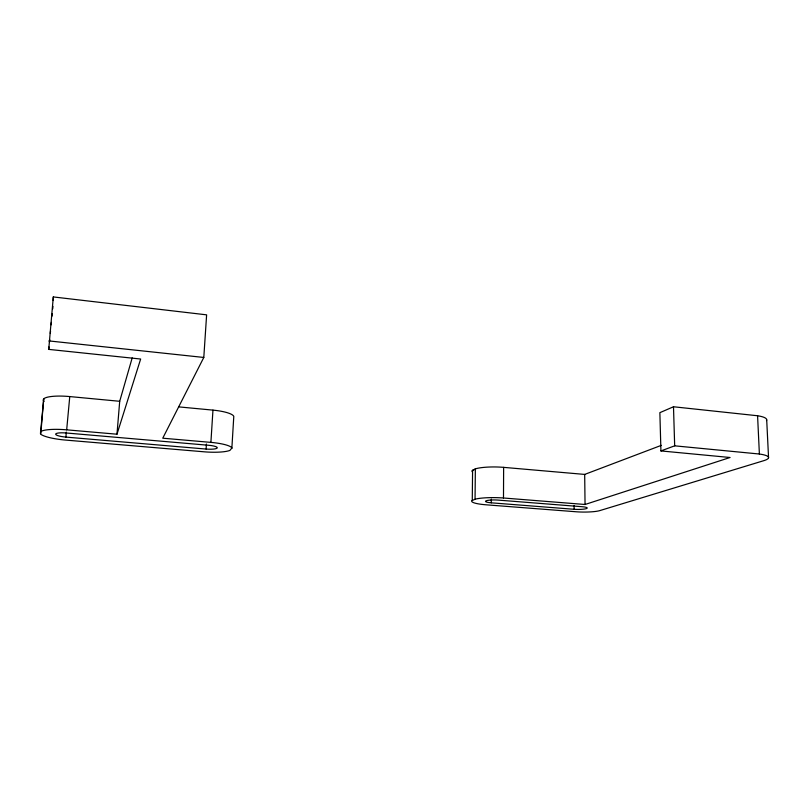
<?xml version="1.0" encoding="UTF-8"?>
<svg xmlns="http://www.w3.org/2000/svg" width="809" height="809" viewBox="0 0 809 809"><rect width="100%" height="100%" fill="white"/><g stroke="black" fill="none" stroke-linecap="round" stroke-linejoin="round"><path stroke-width="1.21" d="M766.487 420.579A27.021 5.916 -2.4 0 0 757.578 415.755L673.492 406.765L659.871 412.661L660.923 450.926L730.072 457.5L585.049 504.482L503.491 498L503.633 467.359A22.955 4.348 0.6 0 0 476.359 468.573L472.102 470.636A22.955 4.348 0.6 0 0 472.284 471.778M40.45 433.735L43.696 399.09L40.763 434.221A26.181 5.157 4.9 0 0 65.549 440.076L204.121 451.806A24.715 4.945 3.5 0 0 229.918 450.401L231.91 447.994A24.715 4.945 3.5 0 0 210.896 442.381L162.751 438.195L203.797 357.457L206.619 314.843L53.313 296.933L48.732 349.387L140.655 359.024L116.981 434.211L66.672 429.832A26.181 5.157 4.9 0 0 40.774 431.541L40.46 431.986M491.285 502.824A9.233 1.517 0.7 0 1 486.148 500.791A9.233 1.517 0.7 0 1 498.182 500.104L582.126 506.717A9.132 1.436 0.1 0 1 586.323 508.639A9.132 1.436 0.1 0 1 574.137 509.286L491.285 502.824L491.316 499.092M472.264 500.407L472.587 470.262L475.358 468.907L475.055 499.244L471.778 500.731A23.097 3.782 0.7 0 0 486.249 504.816L576.362 511.784A17.687 2.761 0.1 0 0 599.863 510.59L763.706 460.695A27.223 5.157 -1.8 0 0 759.388 454.021L757.578 415.755M53.182 300.483L53.313 296.933M231.849 448.439L233.791 416.352A24.553 5.572 3.7 0 0 212.959 410.123L178.991 406.907M206.103 449.056A9.88 1.982 3.5 0 0 217.206 448.014A9.88 1.982 3.5 0 0 208.813 445.294L66.328 432.997A10.466 2.063 4.9 0 0 55.649 434.15A10.466 2.063 4.9 0 0 65.883 437.093L206.103 449.056L206.426 444.03M210.896 442.381L212.959 410.123M116.981 434.211L119.702 401.294L132.201 357.861M65.883 437.093L66.338 432.117M66.672 429.832L69.766 396.572L119.702 401.294M48.732 349.387L48.975 346.93M49.46 342.015L49.693 339.558M50.3 333.419L50.542 330.962M51.149 324.824L51.392 322.366M51.988 316.228L52.231 313.771M52.716 308.856L52.959 306.399M503.633 467.359L584.685 474.418L661.317 445.354M660.923 450.926L674.676 445.83L759.388 454.021M475.055 499.244L476.066 498.951A23.097 3.782 0.7 0 1 503.491 498M48.975 340.923L203.797 357.457M43.969 401.618L43.099 400.03L44.02 398.584A26.009 5.794 5.3 0 1 69.766 396.572M766.699 419.861L768.55 457.641M673.492 406.765L674.676 445.83M584.685 474.418L585.049 504.482M574.097 505.625L574.137 509.286"/></g></svg>
